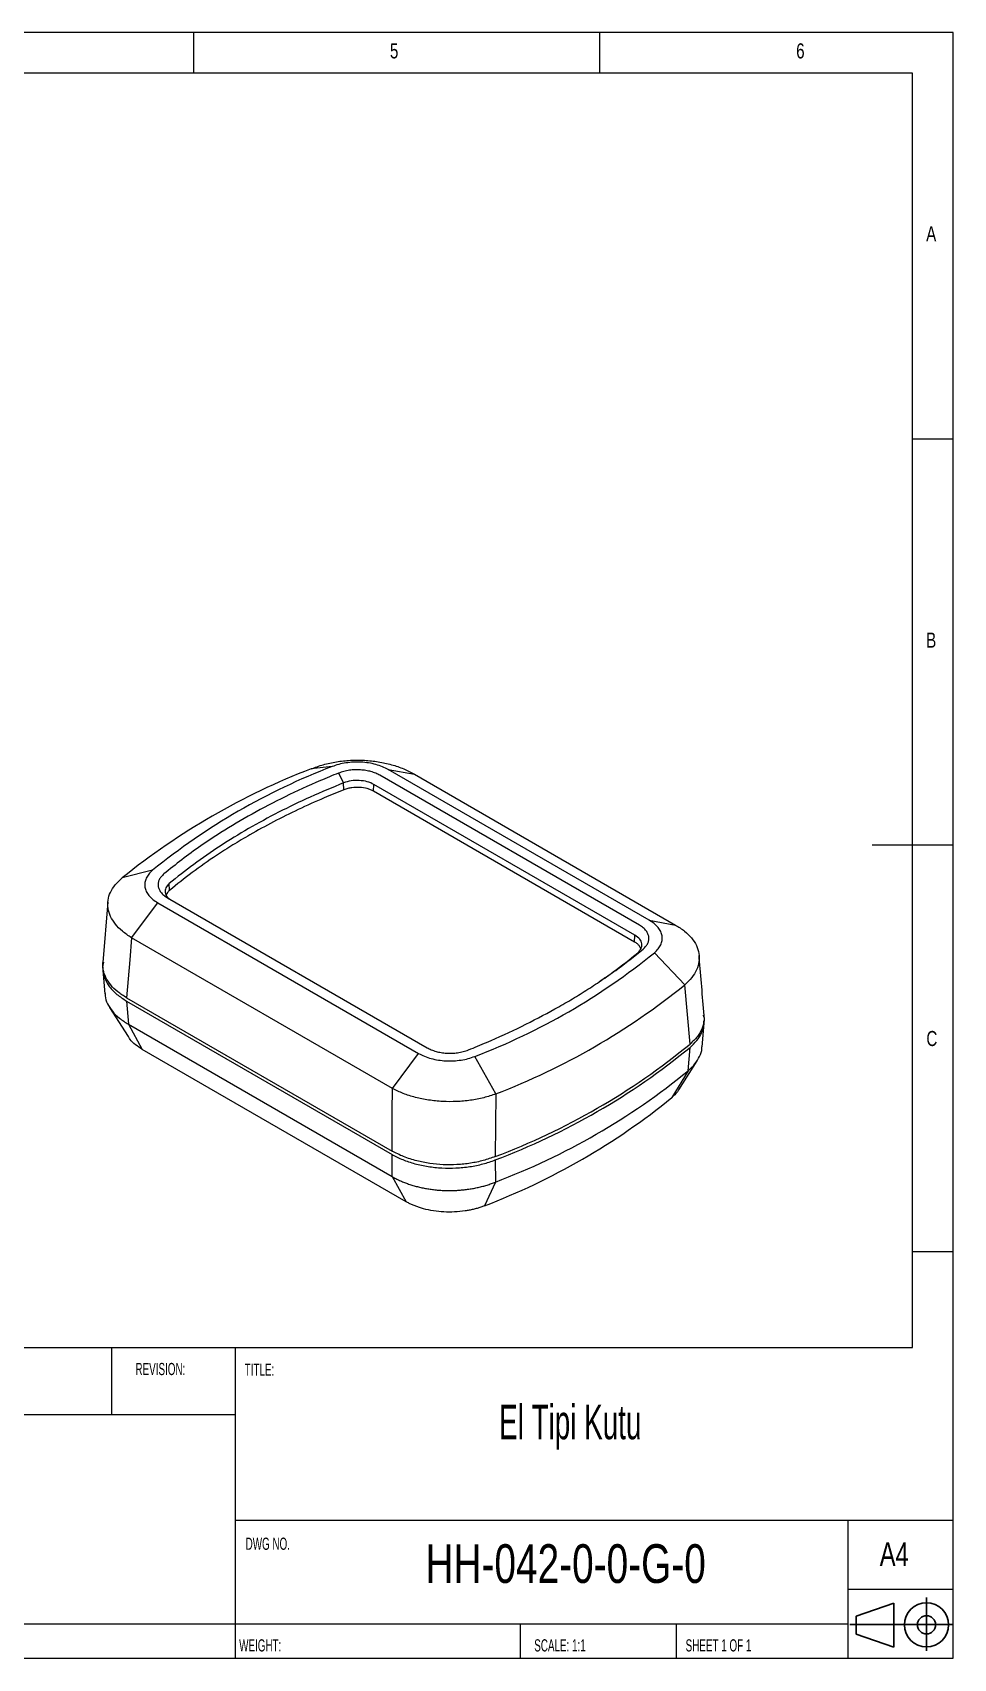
# Model space of a CAD drawing. Header units: millimetres. Extents: x 5 to 292, y 5 to 205.
# Drawn here: x 178.7 to 292, y 4.9 to 205 of the extents above; entities that cross this region are included whole.
import ezdxf

# ---------------------------------------------------------------- set-up
doc = ezdxf.new("R2010")
doc.units = ezdxf.units.MM
doc.layers.add('FORMAT', color=7, linetype='Continuous')
doc.layers.add('LAYER1', color=7, linetype='Continuous', lineweight=15)
doc.styles.add('SLDTEXTSTYLE1', font='TXT', dxfattribs={"width": 0.75})
doc.styles.add('SLDTEXTSTYLE2', font='TXT', dxfattribs={"width": 0.605})

# ---------------------------------------------------------------- blocks, each defined once
blk = doc.blocks.new('Block5')
at = {"layer": 'FORMAT'}
for p, q in [((11.82, 8.19), (11.82, 0)), ((6.79, 7.34), (1.01, 5.34)), ((1.01, 5.34), (1.01, 2.54)), ((6.79, 7.34), (6.79, 0.54)), ((0, 4.03), (15.88, 4.03)), ((1.01, 2.54), (6.79, 0.54))]:
    blk.add_line(p, q, dxfattribs=at)
for radius in [3.4, 1.4]:
    blk.add_circle((11.82, 3.99), radius, dxfattribs=at)

msp = doc.modelspace()

# ---------------------------------------------------------------- linework, layer by layer
at = {"color": 7, "linetype": 'Continuous', "lineweight": 15}
for p, q in [((215.54, 114.678), (212.951, 114.397)), ((254.584, 95.772), (222.464, 114.315)), ((222.464, 114.315), (225.686, 113.729)), ((216.332, 113.876), (216.963, 112.675)), ((216.993, 111.833), (216.963, 112.675)), ((220.657, 111.641), (220.694, 112.479)), ((252.818, 93.934), (220.694, 112.479)), ((253.365, 95.176), (221.43, 113.611)), ((225.686, 113.729), (257.806, 95.186)), ((252.781, 93.096), (220.657, 111.641)), ((193.45, 101.926), (189.7, 100.974)), ((195.549, 99.454), (195.506, 100.288)), ((187.949, 98.032), (187.335, 90.586)), ((195.298, 98.526), (227.233, 80.09)), ((190.857, 93.622), (194.079, 97.929)), ((194.079, 97.929), (226.199, 79.386)), ((254.584, 95.772), (257.806, 95.186)), ((222.977, 75.08), (190.857, 93.622)), ((252.781, 93.096), (252.818, 93.934)), ((258.963, 87.834), (255.213, 91.775)), ((187.333, 89.626), (187.572, 86.742)), ((190.246, 86.238), (222.921, 67.375)), ((259.601, 80.537), (258.963, 87.834)), ((188.166, 85.055), (190.434, 81.474)), ((190.246, 85.829), (222.921, 66.967)), ((190.246, 85.829), (190.483, 82.979)), ((261.309, 83.84), (261.241, 84.081)), ((190.483, 82.979), (222.943, 64.24)), ((190.483, 82.979), (192.189, 79.886)), ((261.091, 80.198), (261.332, 83.107)), ((259.353, 77.244), (259.601, 80.129)), ((224.648, 61.148), (192.189, 79.886)), ((222.977, 75.08), (226.199, 79.386)), ((235.712, 74.412), (233.123, 79.023)), ((258.21, 74.895), (260.481, 78.488)), ((259.353, 77.244), (257.364, 73.955)), ((235.712, 74.412), (235.616, 66.692)), ((222.943, 64.24), (222.921, 66.967)), ((235.616, 66.283), (235.654, 63.563)), ((222.943, 64.24), (224.648, 61.148)), ((235.654, 63.563), (234.289, 60.634))]:
    msp.add_line(p, q, dxfattribs=at)
at = {"color": 7, "linetype": 'Continuous', "lineweight": 15, "flags": 128}
for points in [[(190.857, 93.622), (190.631, 90.898), (190.246, 86.238)], [(222.921, 67.375), (222.956, 72.237), (222.977, 75.08)]]:
    msp.add_lwpolyline(points, dxfattribs=at)
at = {"color": 7, "linetype": 'Continuous', "lineweight": 15}
for centre, radius, start, end in [((244.002, 33.759), 86.409, 111.06053, 128.9341), ((244.37, 39.229), 80.77, 110.91265, 129.08197), ((204.293, 154.473), 80.77, 290.91265, 309.08197), ((204.661, 155.05), 86.409, 291.06053, 308.9341), ((205.469, 146.611), 85.417, 290.66783, 309.32679), ((205.469, 146.203), 85.417, 290.66783, 309.32679), ((205.429, 143.286), 85.26, 290.7629, 309.23173), ((204.16, 139.471), 84.399, 290.91562, 309.07901)]:
    msp.add_arc(centre, radius, start, end, dxfattribs=at)
for points, knots in [([(212.951, 114.397), (213.443, 114.581), (214.428, 114.95), (216.077, 115.299), (217.79, 115.483), (219.531, 115.483), (221.246, 115.302), (222.877, 114.943), (224.397, 114.427), (225.256, 113.962), (225.686, 113.729)], [0, 0, 0, 0, 0.125003, 0.2499933, 0.3749769, 0.4999596, 0.6249473, 0.749946, 0.8749616, 1, 1, 1, 1]), ([(222.464, 114.315), (222.232, 114.437), (221.766, 114.681), (220.937, 114.949), (220.05, 115.14), (219.118, 115.236), (218.173, 115.239), (217.241, 115.144), (216.341, 114.966), (215.806, 114.774), (215.54, 114.678)], [0, 0, 0, 0, 0.1243843, 0.2499457, 0.3753715, 0.4999616, 0.6245082, 0.7498447, 0.8754037, 1, 1, 1, 1]), ([(221.43, 113.611), (221.262, 113.699), (220.926, 113.875), (220.335, 114.072), (219.703, 114.209), (219.041, 114.286), (218.362, 114.294), (217.666, 114.234), (216.971, 114.103), (216.545, 113.952), (216.332, 113.876)], [0, 0, 0, 0, 0.1224146, 0.2447987, 0.3655038, 0.486189, 0.6083526, 0.7305629, 0.865264, 1, 1, 1, 1]), ([(216.332, 113.876), (215.584, 113.571), (213.337, 112.653), (209.746, 111), (205.658, 108.869), (202.225, 106.829), (199.375, 104.937), (197.023, 103.239), (195.567, 102.059), (194.839, 101.469)], [0, 0, 0, 0, 0.0899242, 0.2702213, 0.4505185, 0.6304373, 0.7536048, 0.8768325, 1, 1, 1, 1]), ([(216.963, 112.675), (215.584, 112.105), (212.828, 110.965), (208.93, 109.076), (205.223, 107.065), (201.74, 104.925), (198.468, 102.675), (196.494, 101.084), (195.506, 100.288)], [0, 0, 0, 0, 0.1667715, 0.3332373, 0.4999999, 0.666758, 0.8332193, 1, 1, 1, 1]), ([(220.694, 112.479), (220.432, 112.605), (219.906, 112.858), (218.893, 112.994), (217.855, 112.965), (217.26, 112.771), (216.963, 112.675)], [0, 0, 0, 0, 0.2498673, 0.5003059, 0.7506744, 1, 1, 1, 1]), ([(220.657, 111.641), (220.536, 111.705), (220.294, 111.833), (219.73, 112.024), (218.939, 112.146), (218.105, 112.123), (217.454, 111.998), (217.147, 111.888), (216.993, 111.833)], [0, 0, 0, 0, 0.1234056, 0.246694, 0.4882918, 0.7284425, 0.8641467, 1, 1, 1, 1]), ([(216.993, 111.833), (216.174, 111.5), (214.262, 110.721), (211.366, 109.407), (208.32, 107.892), (205.649, 106.428), (203.321, 105.042), (200.928, 103.509), (198.286, 101.666), (196.462, 100.192), (195.549, 99.454)], [0, 0, 0, 0, 0.09854638, 0.23033467, 0.36219876, 0.49398785, 0.592597, 0.69120589, 0.84560245, 1, 1, 1, 1]), ([(190.857, 93.622), (190.469, 93.879), (189.693, 94.393), (188.834, 95.289), (188.233, 96.243), (187.927, 97.237), (187.919, 98.238), (188.216, 99.215), (188.788, 100.148), (189.396, 100.699), (189.7, 100.974)], [0, 0, 0, 0, 0.1249896, 0.2499703, 0.3749481, 0.4999288, 0.6249185, 0.7499229, 0.8749481, 1, 1, 1, 1]), ([(193.45, 101.926), (193.285, 101.772), (192.953, 101.464), (192.644, 100.945), (192.479, 100.406), (192.484, 99.86), (192.649, 99.323), (192.979, 98.811), (193.444, 98.332), (193.868, 98.063), (194.079, 97.929)], [0, 0, 0, 0, 0.1243843, 0.2499457, 0.3753715, 0.4999616, 0.6245082, 0.7498447, 0.8754037, 1, 1, 1, 1]), ([(194.839, 101.469), (194.719, 101.357), (194.479, 101.135), (194.25, 100.764), (194.128, 100.381), (194.117, 99.99), (194.224, 99.603), (194.45, 99.218), (194.798, 98.847), (195.131, 98.633), (195.298, 98.526)], [0, 0, 0, 0, 0.1224657, 0.2449, 0.3656026, 0.4862903, 0.6085985, 0.7309563, 0.865462, 1, 1, 1, 1]), ([(195.506, 100.288), (195.338, 100.116), (195, 99.772), (194.96, 99.175), (195.123, 98.689), (195.428, 98.465), (195.522, 98.396)], [0, 0, 0, 0, 0.2897121, 0.5800845, 0.8703782, 1, 1, 1, 1]), ([(195.549, 99.454), (195.465, 99.374), (195.297, 99.213), (195.141, 99.023), (195.128, 98.915), (195.126, 98.901)], [0, 0, 0, 0, 0.4657874, 0.9311319, 1, 1, 1, 1]), ([(253.824, 92.233), (253.944, 92.344), (254.184, 92.566), (254.413, 92.937), (254.535, 93.32), (254.546, 93.711), (254.439, 94.098), (254.213, 94.483), (253.865, 94.854), (253.532, 95.068), (253.365, 95.176)], [0, 0, 0, 0, 0.1224657, 0.2449, 0.3656026, 0.4862903, 0.6085985, 0.7309563, 0.865462, 1, 1, 1, 1]), ([(255.213, 91.775), (255.378, 91.929), (255.71, 92.238), (256.018, 92.757), (256.184, 93.295), (256.179, 93.841), (256.014, 94.378), (255.684, 94.891), (255.219, 95.369), (254.795, 95.638), (254.584, 95.772)], [0, 0, 0, 0, 0.1243843, 0.2499457, 0.3753715, 0.4999616, 0.6245082, 0.7498447, 0.8754037, 1, 1, 1, 1]), ([(257.806, 95.186), (258.194, 94.947), (258.969, 94.469), (259.829, 93.612), (260.43, 92.682), (260.736, 91.697), (260.744, 90.687), (260.446, 89.686), (259.875, 88.714), (259.267, 88.128), (258.963, 87.834)], [0, 0, 0, 0, 0.1249896, 0.2499703, 0.3749481, 0.4999288, 0.6249185, 0.7499229, 0.8749481, 1, 1, 1, 1]), ([(232.331, 79.825), (233.079, 80.13), (235.323, 81.047), (238.914, 82.7), (242.322, 84.476), (244.923, 85.973), (246.822, 87.139), (248.67, 88.35), (250.463, 89.608), (252.19, 90.899), (253.279, 91.788), (253.824, 92.233)], [0, 0, 0, 0, 0.0899209, 0.2698335, 0.4505017, 0.5404227, 0.6304373, 0.7226245, 0.8148118, 0.9074058, 1, 1, 1, 1]), ([(253.532, 92.245), (253.498, 92.36), (253.432, 92.579), (253.143, 92.864), (252.902, 93.019), (252.781, 93.096)], [0, 0, 0, 0, 0.3581484, 0.678898, 1, 1, 1, 1]), ([(253.157, 91.78), (253.325, 91.952), (253.661, 92.296), (253.711, 92.896), (253.474, 93.48), (253.036, 93.783), (252.818, 93.934)], [0, 0, 0, 0, 0.2498681, 0.5003057, 0.7506755, 1, 1, 1, 1]), ([(187.42, 90.622), (187.4, 90.562), (187.275, 90.184), (187.315, 89.468), (187.567, 88.506), (188.136, 87.552), (189.002, 86.631), (189.831, 86.097), (190.246, 85.829)], [0, 0, 0, 0, 0.0347938, 0.2201825, 0.4053742, 0.5905665, 0.795282, 1, 1, 1, 1]), ([(190.246, 86.238), (189.868, 86.478), (189.114, 86.96), (188.263, 87.807), (187.666, 88.718), (187.325, 89.655), (187.335, 90.283), (187.34, 90.586)], [0, 0, 0, 0, 0.2026798, 0.4053576, 0.608049, 0.8107396, 1, 1, 1, 1]), ([(248.454, 88.246), (249.024, 88.632), (250.693, 89.764), (252.178, 90.979), (253.157, 91.78)], [0, 0, 0, 0, 0.34123673, 1, 1, 1, 1]), ([(261.33, 84.071), (261.135, 86.43), (260.933, 88.888), (260.725, 91.349), (260.717, 91.449)], [0, 0, 0, 0, 0.959501, 1, 1, 1, 1]), ([(187.6, 86.743), (187.599, 86.659), (187.592, 86.24), (187.876, 85.502), (188.459, 84.57), (189.323, 83.706), (190.097, 83.221), (190.483, 82.979)], [0, 0, 0, 0, 0.0596495, 0.294743, 0.5298192, 0.7648982, 1, 1, 1, 1]), ([(261.298, 84.068), (261.317, 83.864), (261.366, 83.336), (261.115, 82.455), (260.568, 81.458), (259.923, 80.844), (259.601, 80.537)], [0, 0, 0, 0, 0.1644252, 0.4246594, 0.7123279, 1, 1, 1, 1]), ([(259.601, 80.129), (259.895, 80.406), (260.484, 80.96), (261.038, 81.883), (261.327, 82.7), (261.313, 83.204), (261.308, 83.384)], [0, 0, 0, 0, 0.2813078, 0.562613, 0.843937, 1, 1, 1, 1]), ([(192.189, 79.886), (191.898, 80.072), (191.314, 80.447), (190.747, 80.997), (190.532, 81.358), (190.46, 81.479)], [0, 0, 0, 0, 0.3964648, 0.7970908, 1, 1, 1, 1]), ([(227.233, 80.09), (227.401, 80.002), (227.737, 79.826), (228.328, 79.63), (228.959, 79.492), (229.622, 79.416), (230.301, 79.408), (230.997, 79.467), (231.692, 79.598), (232.118, 79.749), (232.331, 79.825)], [0, 0, 0, 0, 0.1224146, 0.2447987, 0.3655038, 0.4861891, 0.6083526, 0.730563, 0.865264, 1, 1, 1, 1]), ([(259.353, 77.244), (259.656, 77.524), (260.264, 78.083), (260.811, 79.023), (261.083, 79.739), (261.07, 80.135), (261.068, 80.199)], [0, 0, 0, 0, 0.3133002, 0.626471, 0.939539, 1, 1, 1, 1]), ([(226.199, 79.386), (226.431, 79.265), (226.897, 79.021), (227.726, 78.752), (228.613, 78.561), (229.544, 78.465), (230.49, 78.463), (231.422, 78.558), (232.321, 78.736), (232.857, 78.928), (233.123, 79.023)], [0, 0, 0, 0, 0.12438428, 0.24994566, 0.37537154, 0.49996162, 0.62450825, 0.74984467, 0.87540369, 1, 1, 1, 1]), ([(235.712, 74.412), (235.22, 74.246), (234.235, 73.912), (232.586, 73.602), (230.873, 73.442), (229.132, 73.451), (227.417, 73.623), (225.786, 73.958), (224.266, 74.435), (223.407, 74.865), (222.977, 75.08)], [0, 0, 0, 0, 0.125003, 0.2499933, 0.3749769, 0.4999596, 0.6249473, 0.749946, 0.8749616, 1, 1, 1, 1]), ([(258.185, 74.9), (258.13, 74.802), (257.94, 74.465), (257.603, 74.167), (257.364, 73.955)], [0, 0, 0, 0, 0.28904413, 1, 1, 1, 1]), ([(235.616, 66.692), (235.137, 66.522), (234.178, 66.183), (232.579, 65.857), (230.917, 65.684), (229.226, 65.674), (227.557, 65.831), (225.904, 66.157), (224.309, 66.657), (223.383, 67.136), (222.921, 67.375)], [0, 0, 0, 0, 0.12185139, 0.24370164, 0.36556004, 0.48741795, 0.60914637, 0.73087517, 0.86543676, 1, 1, 1, 1]), ([(222.921, 66.967), (223.332, 66.729), (223.773, 66.515), (224.713, 66.134), (225.212, 65.967), (226.264, 65.681), (226.804, 65.567), (227.635, 65.436), (227.915, 65.4), (228.483, 65.34), (228.771, 65.317), (229.638, 65.271), (230.213, 65.269), (231.071, 65.309), (231.357, 65.33), (231.926, 65.385), (232.211, 65.421), (233.053, 65.547), (233.593, 65.658), (234.635, 65.931), (235.136, 66.094), (235.616, 66.283)], [0, 0, 0, 0, 0.125, 0.125, 0.25, 0.25, 0.375, 0.375, 0.4375, 0.4375, 0.5, 0.5, 0.625, 0.625, 0.6875, 0.6875, 0.75, 0.75, 0.875, 0.875, 1, 1, 1, 1]), ([(222.943, 64.24), (223.014, 64.199), (223.158, 64.116), (223.381, 63.996), (223.609, 63.881), (223.843, 63.769), (224.083, 63.662), (224.329, 63.558), (224.579, 63.46), (224.834, 63.365), (225.094, 63.276), (225.359, 63.191), (225.628, 63.111), (225.9, 63.035), (226.177, 62.965), (226.456, 62.899), (226.739, 62.839), (227.025, 62.783), (227.314, 62.733), (227.605, 62.688), (227.899, 62.648), (228.194, 62.614), (228.491, 62.584), (228.789, 62.56), (229.088, 62.542), (229.388, 62.528), (229.689, 62.521), (229.99, 62.518), (230.291, 62.521), (230.591, 62.529), (230.891, 62.543), (231.191, 62.562), (231.489, 62.586), (231.786, 62.616), (232.081, 62.651), (232.375, 62.691), (232.666, 62.736), (232.955, 62.787), (233.241, 62.842), (233.524, 62.903), (233.804, 62.969), (234.081, 63.039), (234.354, 63.115), (234.623, 63.195), (234.888, 63.28), (235.148, 63.37), (235.404, 63.464), (235.571, 63.53), (235.654, 63.563)], [0, 0, 0, 0, 0.0217582, 0.0435146, 0.0652695, 0.0870229, 0.1087747, 0.1305251, 0.1522741, 0.1740218, 0.1957682, 0.2175134, 0.2392574, 0.2610003, 0.2827422, 0.3044831, 0.326223, 0.3479621, 0.3697003, 0.3914377, 0.4131745, 0.4349106, 0.456646, 0.478381, 0.5001154, 0.5218494, 0.543583, 0.5653163, 0.5870493, 0.6087821, 0.6305148, 0.6522473, 0.6739798, 0.6957124, 0.7174449, 0.7391776, 0.7609105, 0.7826436, 0.8043771, 0.8261108, 0.847845, 0.8695796, 0.8913147, 0.9130504, 0.9347867, 0.9565237, 0.9782615, 1, 1, 1, 1]), ([(234.289, 60.634), (234.217, 60.606), (234.073, 60.55), (233.85, 60.471), (233.624, 60.396), (233.393, 60.327), (233.158, 60.262), (232.918, 60.202), (232.674, 60.147), (232.426, 60.096), (232.173, 60.05), (231.58, 59.954), (230.626, 59.859), (229.309, 59.863), (228.012, 59.997), (227.02, 60.21), (226.314, 60.418), (225.862, 60.574), (225.433, 60.748), (225.025, 60.938), (224.774, 61.078), (224.648, 61.148)], [0, 0, 0, 0, 0.0249212, 0.0497706, 0.0745789, 0.0993774, 0.1241971, 0.149069, 0.1740241, 0.1990928, 0.2243053, 0.2496912, 0.3750278, 0.4996186, 0.6241658, 0.7497184, 0.8003708, 0.8504797, 0.9002887, 0.9500459, 1, 1, 1, 1])]:
    msp.add_open_spline(points, degree=3, knots=knots, dxfattribs=at)
at = {"layer": 'LAYER1'}
for p, q in [((292, 205), (5, 205)), ((198.5, 205), (198.5, 200)), ((248.5, 200), (248.5, 205)), ((292, 77.25), (292, 205)), ((287, 200), (10, 200)), ((287, 43.194), (287, 200)), ((287, 155), (292, 155)), ((292, 105), (282, 105)), ((292, 5), (292, 77.25)), ((287, 55), (292, 55)), ((159.451, 43.194), (287, 43.194)), ((188.39, 43.194), (188.39, 34.967)), ((203.628, 43.194), (203.628, 34.967)), ((144.94, 34.967), (203.628, 34.967)), ((203.628, 34.967), (203.628, 9.194)), ((203.628, 21.944), (292, 21.944)), ((279.028, 21.944), (279.028, 4.944)), ((144.94, 9.194), (279.028, 9.194)), ((203.628, 9.194), (203.628, 5)), ((238.708, 9.194), (238.708, 4.944)), ((5, 5), (292, 5))]:
    msp.add_line(p, q, dxfattribs=at)
at = {"layer": 'LAYER1', "color": 7}
for p, q in [((292.028, 13.444), (279.028, 13.444)), ((257.947, 4.944), (257.947, 9.194))]:
    msp.add_line(p, q, dxfattribs=at)

# ---------------------------------------------------------------- block references
at = {"color": 7, "linetype": 'Continuous', "xscale": 0.8, "yscale": 0.8, "zscale": 0.8}
msp.add_blockref('Block5', (279.254, 5.897), dxfattribs=at)

# ---------------------------------------------------------------- texts
at = {"color": 7, "linetype": 'Continuous', "lineweight": 0, "char_height": 1.852, "attachment_point": 1, "style": 'SLDTEXTSTYLE1'}
for s, insert in [('5', (222.667, 203.668)), ('6', (272.667, 203.668)), ('A', (288.667, 181.168)), ('B', (288.667, 131.168)), ('C', (288.693, 82.15))]:
    msp.add_mtext(s, dxfattribs=dict(at, insert=insert))
at = {"layer": 'LAYER1'}
for s, insert, char_height, attachment_point, style in [('REVISION:', (191.342, 41.311), 1.5, 1, 'SLDTEXTSTYLE2'), ('TITLE:', (204.784, 41.223), 1.5, 1, 'SLDTEXTSTYLE2'), ('El Tipi Kutu', (244.859, 36.153), 4.23333, 2, 'SLDTEXTSTYLE2'), ('DWG NO.', (204.902, 19.813), 1.5, 1, 'SLDTEXTSTYLE2'), ('HH-042-0-0-G-0', (244.29, 19.001), 4.7625, 2, 'SLDTEXTSTYLE1'), ('A4', (282.949, 19.245), 2.9104, 1, 'SLDTEXTSTYLE1'), ('WEIGHT:', (204.111, 7.305), 1.4986, 1, 'SLDTEXTSTYLE2'), ('SCALE: 1:1', (240.427, 7.307), 1.5, 1, 'SLDTEXTSTYLE2'), ('SHEET 1 OF 1', (259.057, 7.307), 1.5, 1, 'SLDTEXTSTYLE2')]:
    msp.add_mtext(s, dxfattribs=dict(at, insert=insert, char_height=char_height, attachment_point=attachment_point, style=style))

doc.saveas('drawing.dxf')
